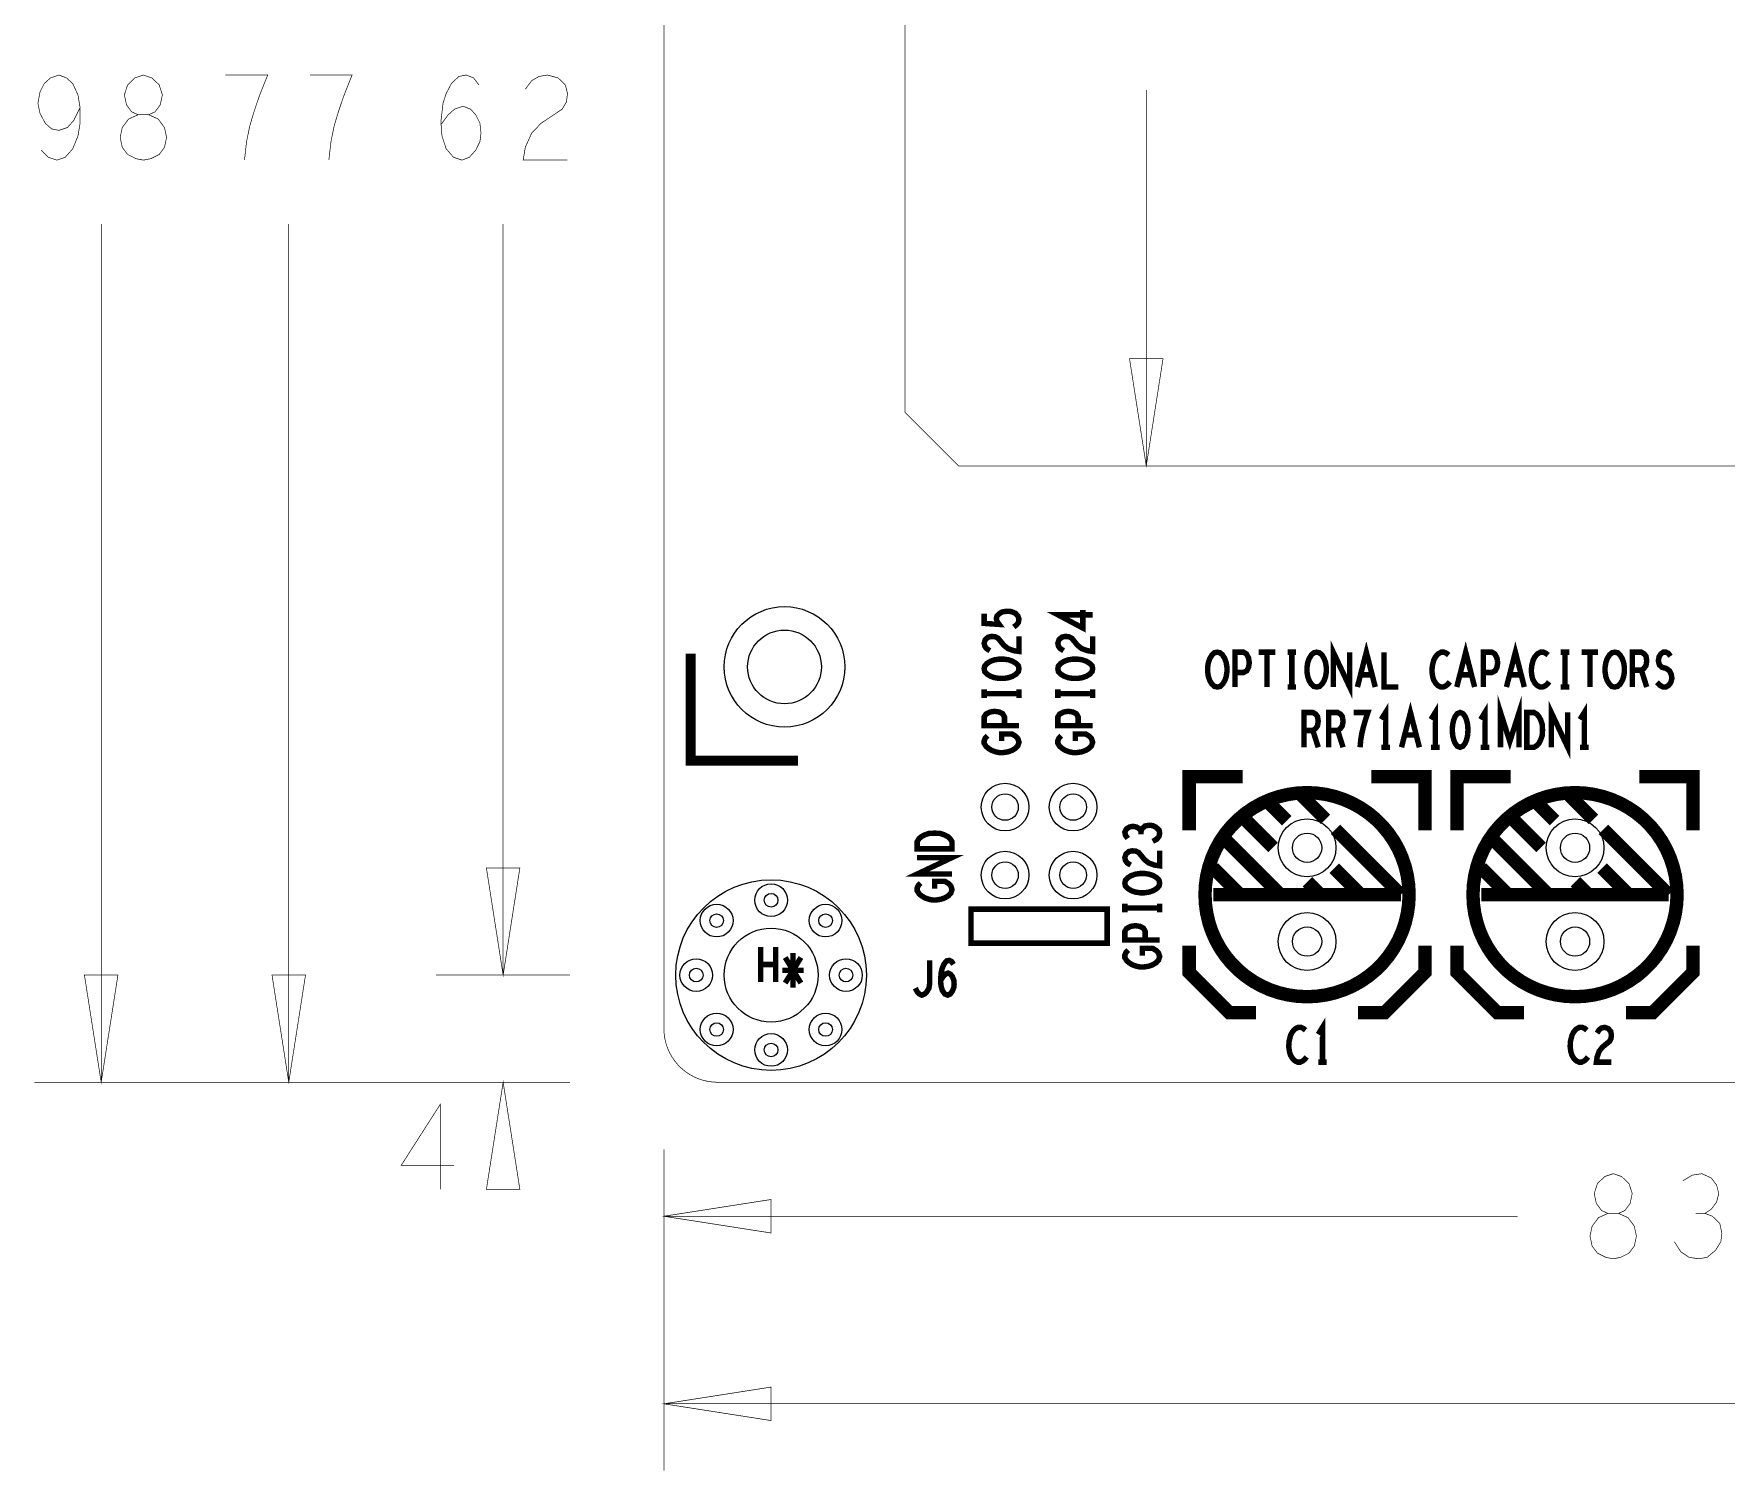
# Model space of a CAD drawing. Extents: x -24 to 229, y -15 to 107.
# Drawn here: x -23.5 to 39.6, y -14.5 to 39.1 of the extents above; entities that cross this region are included whole.
import ezdxf

# ---------------------------------------------------------------- set-up
doc = ezdxf.new("R2010")
doc.units = 0
doc.layers.get('0').update_dxf_attribs({"linetype": 'CONTINUOUS'})
for name, color, linetype in [('BOARD_ART', 7, 'CONTINUOUS'), ('DIMENSION_ART', 2, 'CONTINUOUS'), ('SILK_TOP_ART', 5, 'CONTINUOUS'), ('SOLDER_BOTTOM_ART', 10, 'CONTINUOUS'), ('SOLDER_TOP_ART', 14, 'CONTINUOUS'), ('STATIONPI-1-2_DRL', 9, 'CONTINUOUS')]:
    doc.layers.add(name, color=color, linetype=linetype)

# ---------------------------------------------------------------- blocks, each defined once
blk = doc.blocks.new('ROUND_26')
blk.add_circle((0, 0), 3.556)
blk = doc.blocks.new('ROUND_27')
blk.add_circle((0, 0), 0.61)
blk = doc.blocks.new('ROUND_25')
blk.add_circle((0, 0), 2.25)
blk = doc.blocks.new('ROUND_29')
blk.add_circle((0, 0), 0.889)
blk = doc.blocks.new('ROUND_28')
blk.add_circle((0, 0), 1.079)
blk = doc.blocks.new('ROUND_24')
blk.add_circle((0, 0), 0.254)
blk = doc.blocks.new('ROUND_31')
blk.add_circle((0, 0), 0.495)
blk = doc.blocks.new('ROUND_32')
blk.add_circle((0, 0), 0.546)
blk = doc.blocks.new('ROUND_33')
blk.add_circle((0, 0), 1.753)
blk = doc.blocks.new('ROUND_3')
blk.add_circle((0, 0), 1.375)

msp = doc.modelspace()

# ---------------------------------------------------------------- linework, layer by layer
at = {"layer": 'BOARD_ART', "const_width": 0.0254}
for points in [[(0, 75), (0, 2)], [(11, 66), (9, 64), (9, 25), (11, 23), (42, 23), (44, 25), (44, 64), (42, 66), (11, 66)], [(2, 0), (161, 0)]]:
    msp.add_lwpolyline(points, dxfattribs=at)
msp.add_lwpolyline([(0, 2, 0.4142136), (2, 0)], format="xyb", dxfattribs=at)
at = {"layer": 'DIMENSION_ART', "const_width": 0.0254}
for points in [[(-23.2441, 34.7828), (-22.9685, 34.5183), (-22.6536, 34.4125), (-22.3386, 34.5183), (-22.063, 34.8357), (-21.8661, 35.3121), (-21.7874, 35.7883), (-21.7874, 36.3704), (-21.8661, 36.8466), (-22.063, 37.27), (-22.2992, 37.4817), (-22.5748, 37.5875), (-22.8898, 37.4817), (-23.126, 37.27), (-23.2835, 36.9525), (-23.3622, 36.5291), (-23.2835, 36.1588), (-23.0866, 35.7883), (-22.8504, 35.5766), (-22.5748, 35.5237), (-22.2599, 35.6295), (-22.0236, 35.8941), (-21.7874, 36.3704)], [(-19.4252, 34.4125), (-19.1496, 34.4654), (-18.8347, 34.6241), (-18.6378, 34.8886), (-18.5591, 35.2592), (-18.6378, 35.6295), (-18.874, 35.947), (-19.2284, 36.1059), (-19.622, 36.1059), (-19.8583, 36.2117), (-20.0552, 36.4762), (-20.1339, 36.8466), (-20.0157, 37.2171), (-19.7402, 37.4817), (-19.4252, 37.5875), (-19.1103, 37.4817), (-18.8347, 37.2171), (-18.7165, 36.8466), (-18.7953, 36.4762), (-18.9921, 36.2117), (-19.2284, 36.1059), (-19.622, 36.1059), (-19.9764, 35.947), (-20.2126, 35.6295), (-20.2913, 35.2592), (-20.2126, 34.8886), (-20.0157, 34.6241), (-19.7008, 34.4654), (-19.4252, 34.4125)], [(-15.6536, 34.4125), (-15.5748, 35.1004), (-15.4567, 35.6824), (-15.2992, 36.2117), (-15.1024, 36.7937), (-14.7874, 37.5875), (-16.3622, 37.5875)], [(-12.504, 34.4125), (-12.4252, 35.1004), (-12.3071, 35.6824), (-12.1496, 36.2117), (-11.9528, 36.7937), (-11.6378, 37.5875), (-13.2126, 37.5875)], [(-8.3229, 35.7353), (-8.0472, 36.1059), (-7.811, 36.3175), (-7.496, 36.4233), (-7.2204, 36.3175), (-7.0236, 36.1059), (-6.8661, 35.7883), (-6.8267, 35.4179), (-6.8661, 35.1004), (-7.0236, 34.7828), (-7.2599, 34.5183), (-7.5354, 34.4125), (-7.8504, 34.5183), (-8.126, 34.8357), (-8.2835, 35.3121), (-8.3229, 35.8412), (-8.2441, 36.5291), (-8.126, 36.8996), (-7.9292, 37.27), (-7.6536, 37.5346), (-7.378, 37.5875), (-7.1024, 37.4817), (-6.9055, 37.2171)], [(-5.1733, 37.0583), (-4.937, 37.3758), (-4.6614, 37.5346), (-4.3464, 37.5875), (-3.9528, 37.4817), (-3.6771, 37.2171), (-3.5984, 36.8996), (-3.6378, 36.582), (-3.7953, 36.3175), (-4.5827, 35.7883), (-4.937, 35.4179), (-5.1733, 34.8886), (-5.252, 34.4125), (-3.5984, 34.4125)], [(18, 37.0313), (18, 23)], [(-21, 32.0313), (-21, 0)], [(-14, 32.0313), (-14, 0)], [(-6, 32.0313), (-6, 4)], [(17.375, 27), (18, 23), (18.625, 27), (17.375, 27)], [(11.5, 23), (20.5, 23)], [(-6, 12), (-6, 4)], [(-6.625, 8), (-6, 4), (-5.375, 8), (-6.625, 8)], [(-6.625, 8), (-6, 4), (-5.375, 8), (-6.625, 8)], [(-21.625, 4), (-21, 0), (-20.375, 4), (-21.625, 4)], [(-14.625, 4), (-14, 0), (-13.375, 4), (-14.625, 4)], [(-3.5, 4), (-8.5, 4)], [(-3.5, 4), (-8.5, 4)], [(-4.5, 0), (-23.5, 0)], [(-3.5, 0), (-16.5, 0)], [(-3.5, 0), (-8.5, 0)], [(-5.375, -4), (-6, 0), (-6.625, -4), (-5.375, -4)], [(-6, -0.0313), (-6, 0)], [(-8.3465, -4), (-8.3465, -0.825), (-9.8032, -3.1004), (-7.8346, -3.1004)], [(0, -2.5), (0, -14.5)], [(0, -3.5), (0, -7.5)], [(35.4252, -6.5875), (35.7008, -6.5346), (36.0157, -6.3759), (36.2126, -6.1114), (36.2913, -5.7408), (36.2126, -5.3705), (35.9764, -5.053), (35.622, -4.8941), (35.2284, -4.8941), (34.9921, -4.7883), (34.7952, -4.5238), (34.7165, -4.1534), (34.8347, -3.7829), (35.1102, -3.5183), (35.4252, -3.4125), (35.7401, -3.5183), (36.0157, -3.7829), (36.1339, -4.1534), (36.0551, -4.5238), (35.8583, -4.7883), (35.622, -4.8941), (35.2284, -4.8941), (34.874, -5.053), (34.6378, -5.3705), (34.5591, -5.7408), (34.6378, -6.1114), (34.8347, -6.3759), (35.1496, -6.5346), (35.4252, -6.5875)], [(38.8504, -4.8941), (39.0866, -4.7354), (39.2835, -4.4709), (39.3622, -4.1534), (39.2835, -3.8358), (39.0866, -3.5713), (38.7323, -3.4125), (38.378, -3.4654), (38.0236, -3.6771)], [(4, -4.375), (0, -5), (4, -5.625), (4, -4.375)], [(31.8629, -5), (0, -5)], [(37.7087, -5.9525), (37.9448, -6.323), (38.2598, -6.5346), (38.6142, -6.5875), (38.9292, -6.5346), (39.2441, -6.2701), (39.4409, -5.9525), (39.4803, -5.635), (39.4016, -5.2647), (39.126, -5), (38.8504, -4.8941), (38.496, -4.8941)], [(4, -11.375), (0, -12), (4, -12.625), (4, -11.375)], [(77.2881, -12), (0, -12)]]:
    msp.add_lwpolyline(points, dxfattribs=at)
at = {"layer": 'SILK_TOP_ART'}
for points, const_width in [([(16, 17.445), (14.7, 17.445), (15.6317, 16.9517), (15.6317, 17.6183)], 0.2032), ([(13.055, 16.9917), (13.1634, 17.0717), (13.2283, 17.165), (13.25, 17.285), (13.2067, 17.405), (13.12, 17.4983), (12.9684, 17.565), (12.795, 17.5783), (12.6217, 17.5517), (12.5133, 17.485), (12.4267, 17.3917), (12.405, 17.2983), (12.4267, 17.205), (12.5133, 17.085), (11.95, 17.125), (11.95, 17.485)], 0.2032), ([(12.1667, 16.1047), (12.0367, 16.1847), (11.9717, 16.278), (11.95, 16.3847), (11.9933, 16.518), (12.1017, 16.6113), (12.2316, 16.638), (12.3617, 16.6247), (12.47, 16.5713), (12.6867, 16.3047), (12.8383, 16.1847), (13.055, 16.1047), (13.25, 16.078), (13.25, 16.638)], 0.2032), ([(14.9167, 16.1047), (14.7867, 16.1847), (14.7217, 16.278), (14.7, 16.3847), (14.7433, 16.518), (14.8517, 16.6113), (14.9816, 16.638), (15.1117, 16.6247), (15.22, 16.5713), (15.4367, 16.3047), (15.5883, 16.1847), (15.805, 16.1047), (16, 16.078), (16, 16.638)], 0.2032), ([(24.9783, 14.75), (24.9783, 16.05), (25.5917, 14.75), (25.5917, 16.05)], 0.2032), ([(25.8787, 14.75), (26.212, 16.05), (26.5453, 14.75)], 0.2032), ([(29.5867, 14.75), (29.92, 16.05), (30.2533, 14.75)], 0.2032), ([(31.4407, 14.75), (31.774, 16.05), (32.1073, 14.75)], 0.2032), ([(1, 16), (1, 12), (5, 12)], 0.38), ([(13.25, 15.431), (13.2283, 15.3243), (13.1417, 15.231), (13.0117, 15.151), (12.86, 15.0977), (12.6867, 15.071), (12.5133, 15.071), (12.34, 15.0977), (12.1883, 15.151), (12.0583, 15.231), (11.9717, 15.3243), (11.95, 15.431), (11.9717, 15.5377), (12.0583, 15.631), (12.1883, 15.711), (12.34, 15.7643), (12.5133, 15.791), (12.6867, 15.791), (12.86, 15.7643), (13.0117, 15.711), (13.1417, 15.631), (13.2283, 15.5377), (13.25, 15.431)], 0.2032), ([(16, 15.431), (15.9783, 15.3243), (15.8917, 15.231), (15.7617, 15.151), (15.61, 15.0977), (15.4367, 15.071), (15.2633, 15.071), (15.09, 15.0977), (14.9383, 15.151), (14.8083, 15.231), (14.7217, 15.3243), (14.7, 15.431), (14.7217, 15.5377), (14.8083, 15.631), (14.9383, 15.711), (15.09, 15.7643), (15.2633, 15.791), (15.4367, 15.791), (15.61, 15.7643), (15.7617, 15.711), (15.8917, 15.631), (15.9783, 15.5377), (16, 15.431)], 0.2032), ([(20.65, 14.75), (20.5433, 14.7717), (20.45, 14.8583), (20.37, 14.9883), (20.3167, 15.14), (20.29, 15.3133), (20.29, 15.4867), (20.3167, 15.66), (20.37, 15.8117), (20.45, 15.9417), (20.5433, 16.0283), (20.65, 16.05), (20.7567, 16.0283), (20.85, 15.9417), (20.93, 15.8117), (20.9833, 15.66), (21.01, 15.4867), (21.01, 15.3133), (20.9833, 15.14), (20.93, 14.9883), (20.85, 14.8583), (20.7567, 14.7717), (20.65, 14.75)], 0.2032), ([(21.3103, 14.75), (21.3103, 16.05), (21.6303, 16.05), (21.737, 15.985), (21.817, 15.8333), (21.8437, 15.66), (21.817, 15.4867), (21.7503, 15.3567), (21.6303, 15.2916), (21.3103, 15.2916)], 0.2032), ([(22.1973, 16.05), (22.8107, 16.05)], 0.2032), ([(22.504, 16.05), (22.504, 14.75)], 0.2032), ([(23.271, 16.05), (23.591, 16.05)], 0.2032), ([(23.431, 16.05), (23.431, 14.75)], 0.2032), ([(24.358, 14.75), (24.2513, 14.7717), (24.158, 14.8583), (24.078, 14.9883), (24.0247, 15.14), (23.998, 15.3133), (23.998, 15.4867), (24.0247, 15.66), (24.078, 15.8117), (24.158, 15.9417), (24.2513, 16.0283), (24.358, 16.05), (24.4647, 16.0283), (24.558, 15.9417), (24.638, 15.8117), (24.6913, 15.66), (24.718, 15.4867), (24.718, 15.3133), (24.6913, 15.14), (24.638, 14.9883), (24.558, 14.8583), (24.4647, 14.7717), (24.358, 14.75)], 0.2032), ([(26.8723, 16.05), (26.8723, 14.75), (27.4057, 14.75)], 0.2032), ([(29.2863, 15.9417), (29.2063, 16.0067), (29.113, 16.05), (29.0063, 16.05), (28.8863, 15.985), (28.793, 15.8767), (28.7263, 15.7467), (28.673, 15.53), (28.6597, 15.335), (28.6863, 15.14), (28.7263, 15.01), (28.8063, 14.88), (28.8997, 14.7933), (28.993, 14.75), (29.0863, 14.75), (29.1797, 14.7933), (29.2597, 14.8583), (29.3263, 14.945)], 0.2032), ([(30.5803, 14.75), (30.5803, 16.05), (30.9003, 16.05), (31.007, 15.985), (31.087, 15.8333), (31.1137, 15.66), (31.087, 15.4867), (31.0203, 15.3567), (30.9003, 15.2916), (30.5803, 15.2916)], 0.2032), ([(32.9943, 15.9417), (32.9143, 16.0067), (32.821, 16.05), (32.7143, 16.05), (32.5943, 15.985), (32.501, 15.8767), (32.4343, 15.7467), (32.381, 15.53), (32.3677, 15.335), (32.3943, 15.14), (32.4343, 15.01), (32.5143, 14.88), (32.6077, 14.7933), (32.701, 14.75), (32.7943, 14.75), (32.8877, 14.7933), (32.9677, 14.8583), (33.0343, 14.945)], 0.2032), ([(33.468, 16.05), (33.788, 16.05)], 0.2032), ([(33.628, 16.05), (33.628, 14.75)], 0.2032), ([(34.2483, 16.05), (34.8617, 16.05)], 0.2032), ([(34.555, 16.05), (34.555, 14.75)], 0.2032), ([(35.482, 14.75), (35.3753, 14.7717), (35.282, 14.8583), (35.202, 14.9883), (35.1487, 15.14), (35.122, 15.3133), (35.122, 15.4867), (35.1487, 15.66), (35.202, 15.8117), (35.282, 15.9417), (35.3753, 16.0283), (35.482, 16.05), (35.5887, 16.0283), (35.682, 15.9417), (35.762, 15.8117), (35.8153, 15.66), (35.842, 15.4867), (35.842, 15.3133), (35.8153, 15.14), (35.762, 14.9883), (35.682, 14.8583), (35.5887, 14.7717), (35.482, 14.75)], 0.2032), ([(36.1423, 14.75), (36.1423, 16.05), (36.4757, 16.05), (36.5823, 15.985), (36.649, 15.8983), (36.6757, 15.725), (36.649, 15.5517), (36.569, 15.4433), (36.4757, 15.3783), (36.1423, 15.3783)], 0.2032), ([(37.056, 14.9233), (37.1627, 14.815), (37.2827, 14.75), (37.3893, 14.75), (37.496, 14.815), (37.576, 14.9233), (37.616, 15.075), (37.5893, 15.2266), (37.5227, 15.3567), (37.4027, 15.4433), (37.2427, 15.4867), (37.1493, 15.5733), (37.1093, 15.725), (37.136, 15.8767), (37.2027, 15.985), (37.296, 16.05), (37.3893, 16.05), (37.4827, 16.0067), (37.5627, 15.8983)], 0.2032), ([(26.4253, 15.205), (25.9987, 15.205)], 0.2032), ([(30.1333, 15.205), (29.7067, 15.205)], 0.2032), ([(31.9873, 15.205), (31.5607, 15.205)], 0.2032), ([(36.4757, 15.3783), (36.6757, 14.75)], 0.2032), ([(11.95, 14.344), (11.95, 14.664)], 0.2032), ([(11.95, 14.504), (13.25, 14.504)], 0.2032), ([(13.25, 14.344), (13.25, 14.664)], 0.2032), ([(14.7, 14.344), (14.7, 14.664)], 0.2032), ([(14.7, 14.504), (16, 14.504)], 0.2032), ([(16, 14.344), (16, 14.664)], 0.2032), ([(23.271, 14.75), (23.591, 14.75)], 0.2032), ([(33.468, 14.75), (33.788, 14.75)], 0.2032), ([(13.25, 13.3103), (11.95, 13.3103), (11.95, 13.6303), (12.015, 13.737), (12.1667, 13.817), (12.34, 13.8437), (12.5133, 13.817), (12.6433, 13.7503), (12.7084, 13.6303), (12.7084, 13.3103)], 0.2032), ([(16, 13.3103), (14.7, 13.3103), (14.7, 13.6303), (14.765, 13.737), (14.9167, 13.817), (15.09, 13.8437), (15.2633, 13.817), (15.3933, 13.7503), (15.4584, 13.6303), (15.4584, 13.3103)], 0.2032), ([(23.8833, 12.5), (23.8833, 13.8), (24.2167, 13.8), (24.3233, 13.735), (24.39, 13.6483), (24.4167, 13.475), (24.39, 13.3017), (24.31, 13.1933), (24.2167, 13.1283), (23.8833, 13.1283)], 0.2032), ([(24.8103, 12.5), (24.8103, 13.8), (25.1437, 13.8), (25.2503, 13.735), (25.317, 13.6483), (25.3437, 13.475), (25.317, 13.3017), (25.237, 13.1933), (25.1437, 13.1283), (24.8103, 13.1283)], 0.2032), ([(25.9773, 12.5), (26.004, 12.7816), (26.044, 13.02), (26.0973, 13.2367), (26.164, 13.475), (26.2707, 13.8), (25.7373, 13.8)], 0.2032), ([(26.931, 12.5), (26.931, 13.8), (26.771, 13.54)], 0.2032), ([(27.5247, 12.5), (27.858, 13.8), (28.1913, 12.5)], 0.2032), ([(28.785, 12.5), (28.785, 13.8), (28.625, 13.54)], 0.2032), ([(29.712, 13.8), (29.6053, 13.7567), (29.5253, 13.6483), (29.472, 13.5184), (29.432, 13.345), (29.4187, 13.15), (29.432, 12.955), (29.472, 12.7816), (29.5253, 12.6516), (29.6053, 12.5433), (29.712, 12.5), (29.8187, 12.5433), (29.8987, 12.6516), (29.952, 12.7816), (29.992, 12.955), (30.0053, 13.15), (29.992, 13.345), (29.952, 13.5184), (29.8987, 13.6483), (29.8187, 13.7567), (29.712, 13.8)], 0.2032), ([(30.639, 12.5), (30.639, 13.8), (30.479, 13.54)], 0.2032), ([(31.2193, 12.5), (31.2193, 13.8), (31.566, 12.7167), (31.9127, 13.8), (31.9127, 12.5)], 0.2032), ([(32.1997, 12.5), (32.1997, 13.8), (32.4663, 13.8), (32.573, 13.735), (32.653, 13.6483), (32.7197, 13.5184), (32.773, 13.3666), (32.7863, 13.15), (32.773, 12.9333), (32.7197, 12.7816), (32.653, 12.6516), (32.573, 12.565), (32.4663, 12.5), (32.1997, 12.5)], 0.2032), ([(33.1133, 12.5), (33.1133, 13.8), (33.7267, 12.5), (33.7267, 13.8)], 0.2032), ([(34.347, 12.5), (34.347, 13.8), (34.187, 13.54)], 0.2032), ([(12.6, 12.73), (12.6, 12.9967), (12.99, 12.9967), (13.12, 12.9167), (13.2067, 12.8233), (13.25, 12.69), (13.2067, 12.5567), (13.12, 12.4633), (12.99, 12.3833), (12.8383, 12.33), (12.665, 12.3033), (12.5133, 12.3033), (12.3834, 12.33), (12.2316, 12.3833), (12.1017, 12.4633), (12.015, 12.5433), (11.95, 12.65), (11.95, 12.7433), (11.9933, 12.85), (12.08, 12.93)], 0.2032), ([(15.35, 12.73), (15.35, 12.9967), (15.74, 12.9967), (15.87, 12.9167), (15.9567, 12.8233), (16, 12.69), (15.9567, 12.5567), (15.87, 12.4633), (15.74, 12.3833), (15.5883, 12.33), (15.415, 12.3033), (15.2633, 12.3033), (15.1334, 12.33), (14.9816, 12.3833), (14.8517, 12.4633), (14.765, 12.5433), (14.7, 12.65), (14.7, 12.7433), (14.7433, 12.85), (14.83, 12.93)], 0.2032), ([(24.2167, 13.1283), (24.4167, 12.5)], 0.2032), ([(25.1437, 13.1283), (25.3437, 12.5)], 0.2032), ([(28.0713, 12.955), (27.6447, 12.955)], 0.2032), ([(26.771, 12.5), (27.091, 12.5)], 0.2032), ([(28.625, 12.5), (28.945, 12.5)], 0.2032), ([(30.479, 12.5), (30.799, 12.5)], 0.2032), ([(34.187, 12.5), (34.507, 12.5)], 0.2032), ([(19.6, 9.4), (19.6, 11.4), (21.6, 11.4)], 0.5), ([(28.4, 9.4), (28.4, 11.4), (26.4, 11.4)], 0.5), ([(29.6, 9.4), (29.6, 11.4), (31.6, 11.4)], 0.5), ([(38.4, 9.4), (38.4, 11.4), (36.4, 11.4)], 0.5), ([(24.6863, 9.8137), (23.8, 10.7)], 0.5), ([(34.6863, 9.8137), (33.8, 10.7)], 0.5), ([(23.2386, 9.7614), (22.6, 10.4)], 0.5), ([(33.2386, 9.7614), (32.6, 10.4)], 0.5), ([(17.8067, 9.3783), (17.7417, 9.4583), (17.6334, 9.525), (17.5033, 9.5517), (17.3733, 9.525), (17.265, 9.4583), (17.2, 9.3383), (17.2217, 9.2183), (17.3083, 9.0983)], 0.2032), ([(18.24, 8.9917), (18.3917, 9.0717), (18.4783, 9.1783), (18.5, 9.2983), (18.4783, 9.405), (18.37, 9.5117), (18.24, 9.5783), (18.11, 9.5917), (17.9584, 9.565), (17.85, 9.4717), (17.8067, 9.3783), (17.8067, 9.2583)], 0.2032), ([(22.7342, 8.7658), (21.7, 9.8)], 0.5), ([(27.5, 7), (25.0637, 9.4363)], 0.5), ([(32.7342, 8.7658), (31.7, 9.8)], 0.5), ([(37.5, 7), (35.0637, 9.4363)], 0.5), ([(10.75, 8.7107), (9.45, 8.7107), (9.45, 8.9773), (9.515, 9.084), (9.6017, 9.164), (9.7316, 9.2307), (9.8834, 9.284), (10.1, 9.2973), (10.3167, 9.284), (10.4684, 9.2307), (10.5984, 9.164), (10.685, 9.084), (10.75, 8.9773), (10.75, 8.7107)], 0.2032), ([(23, 7), (21, 9)], 0.5), ([(33, 7), (31, 9)], 0.5), ([(10.75, 7.7703), (9.45, 7.7703), (10.75, 8.3837), (9.45, 8.3837)], 0.2032), ([(17.4167, 8.1047), (17.2867, 8.1847), (17.2217, 8.278), (17.2, 8.3847), (17.2433, 8.518), (17.3517, 8.6113), (17.4816, 8.638), (17.6117, 8.6247), (17.72, 8.5713), (17.9367, 8.3047), (18.0883, 8.1847), (18.305, 8.1047), (18.5, 8.078), (18.5, 8.638)], 0.2032), ([(21.5, 7), (20.5, 8)], 0.5), ([(26, 7), (25.0114, 7.9886)], 0.5), ([(31.5, 7), (30.5, 8)], 0.5), ([(36, 7), (35.0114, 7.9886)], 0.5), ([(10.1, 7.23), (10.1, 7.4967), (10.49, 7.4967), (10.62, 7.4167), (10.7067, 7.3233), (10.75, 7.19), (10.7067, 7.0567), (10.62, 6.9633), (10.49, 6.8833), (10.3383, 6.83), (10.165, 6.8033), (10.0133, 6.8033), (9.8834, 6.83), (9.7316, 6.8833), (9.6017, 6.9633), (9.515, 7.0433), (9.45, 7.15), (9.45, 7.2433), (9.4933, 7.35), (9.58, 7.43)], 0.2032), ([(18.5, 7.431), (18.4783, 7.3243), (18.3917, 7.231), (18.2617, 7.151), (18.11, 7.0977), (17.9367, 7.071), (17.7633, 7.071), (17.59, 7.0977), (17.4383, 7.151), (17.3083, 7.231), (17.2217, 7.3243), (17.2, 7.431), (17.2217, 7.5377), (17.3083, 7.631), (17.4383, 7.711), (17.59, 7.7643), (17.7633, 7.791), (17.9367, 7.791), (18.11, 7.7643), (18.2617, 7.711), (18.3917, 7.631), (18.4783, 7.5377), (18.5, 7.431)], 0.2032), ([(24.5, 7), (24.0158, 7.4842)], 0.5), ([(34.5, 7), (34.0158, 7.4842)], 0.5), ([(20.5, 7), (27.5, 7)], 0.5), ([(30.5, 7), (37.5, 7)], 0.5), ([(11.46, 6.46), (11.46, 5.19), (16.54, 5.19), (16.54, 6.46), (11.46, 6.46)], 0.2032), ([(17.2, 6.344), (17.2, 6.664)], 0.2032), ([(17.2, 6.504), (18.5, 6.504)], 0.2032), ([(18.5, 6.344), (18.5, 6.664)], 0.2032), ([(18.5, 5.3103), (17.2, 5.3103), (17.2, 5.6303), (17.265, 5.737), (17.4167, 5.817), (17.59, 5.8437), (17.7633, 5.817), (17.8933, 5.7503), (17.9584, 5.6303), (17.9584, 5.3103)], 0.2032), ([(3.612, 3.746), (3.612, 5.046)], 0.2032), ([(4.172, 5.046), (4.172, 3.746)], 0.2032), ([(17.85, 4.73), (17.85, 4.9967), (18.24, 4.9967), (18.37, 4.9167), (18.4567, 4.8233), (18.5, 4.69), (18.4567, 4.5567), (18.37, 4.4633), (18.24, 4.3833), (18.0883, 4.33), (17.915, 4.3033), (17.7633, 4.3033), (17.6334, 4.33), (17.4816, 4.3833), (17.3517, 4.4633), (17.265, 4.5433), (17.2, 4.65), (17.2, 4.7433), (17.2433, 4.85), (17.33, 4.93)], 0.2032), ([(19.6, 5.1), (19.6, 4.1), (21.1, 2.6), (22.1, 2.6)], 0.5), ([(28.4, 5.1), (28.4, 4.1), (26.9, 2.6), (25.9, 2.6)], 0.5), ([(29.6, 5.1), (29.6, 4.1), (31.1, 2.6), (32.1, 2.6)], 0.5), ([(38.4, 5.1), (38.4, 4.1), (36.9, 2.6), (35.9, 2.6)], 0.5), ([(4.172, 4.396), (3.612, 4.396)], 0.2032), ([(4.5257, 3.7027), (5.1123, 4.656)], 0.2032), ([(5.1123, 3.7027), (4.5257, 4.656)], 0.2032), ([(4.819, 4.8293), (4.819, 3.5293)], 0.2032), ([(9.3833, 3.51), (9.45, 3.38), (9.53, 3.2933), (9.6233, 3.25), (9.73, 3.2933), (9.81, 3.38), (9.89, 3.51), (9.9167, 3.6833), (9.9167, 4.55)], 0.2032), ([(10.3237, 3.7916), (10.417, 3.9433), (10.497, 4.03), (10.6037, 4.0733), (10.697, 4.03), (10.7637, 3.9433), (10.817, 3.8133), (10.8303, 3.6617), (10.817, 3.5316), (10.7637, 3.4016), (10.6837, 3.2933), (10.5903, 3.25), (10.4837, 3.2933), (10.3903, 3.4233), (10.337, 3.6183), (10.3237, 3.835), (10.3503, 4.1166), (10.3903, 4.2684), (10.457, 4.42), (10.5503, 4.5283), (10.6437, 4.55), (10.737, 4.5067), (10.8037, 4.3983)], 0.2032), ([(4.419, 4.1793), (5.219, 4.1793)], 0.2032), ([(23.9433, 1.9417), (23.8633, 2.0067), (23.77, 2.05), (23.6633, 2.05), (23.5433, 1.985), (23.45, 1.8767), (23.3833, 1.7467), (23.33, 1.53), (23.3167, 1.335), (23.3433, 1.14), (23.3833, 1.01), (23.4633, 0.88), (23.5567, 0.7933), (23.65, 0.75), (23.7433, 0.75), (23.8367, 0.7933), (23.9167, 0.8583), (23.9833, 0.945)], 0.2032), ([(24.577, 0.75), (24.577, 2.05), (24.417, 1.79)], 0.2032), ([(34.4433, 1.9417), (34.3633, 2.0067), (34.27, 2.05), (34.1633, 2.05), (34.0433, 1.985), (33.95, 1.8767), (33.8833, 1.7467), (33.83, 1.53), (33.8167, 1.335), (33.8433, 1.14), (33.8833, 1.01), (33.9633, 0.88), (34.0567, 0.7933), (34.15, 0.75), (34.2433, 0.75), (34.3367, 0.7933), (34.4167, 0.8583), (34.4833, 0.945)], 0.2032), ([(34.8237, 1.8333), (34.9037, 1.9633), (34.997, 2.0283), (35.1037, 2.05), (35.237, 2.0067), (35.3303, 1.8983), (35.357, 1.7684), (35.3437, 1.6383), (35.2903, 1.53), (35.0237, 1.3133), (34.9037, 1.1617), (34.8237, 0.945), (34.797, 0.75), (35.357, 0.75)], 0.2032), ([(24.417, 0.75), (24.737, 0.75)], 0.2032)]:
    msp.add_lwpolyline(points, dxfattribs=dict(at, const_width=const_width))
at = {"layer": 'SILK_TOP_ART', "const_width": 0.5}
for points in [[(24, 10.8079, 0.4142136), (20.1921, 7)], [(27.8079, 7, 0.4142136), (24, 10.8079)], [(34, 10.8079, 0.4142136), (30.1921, 7)], [(37.8079, 7, 0.4142136), (34, 10.8079)], [(20.1921, 7, 0.4142136), (24, 3.1921)], [(24, 3.1921, 0.4142136), (27.8079, 7)], [(30.1921, 7, 0.4142136), (34, 3.1921)], [(34, 3.1921, 0.4142136), (37.8079, 7)]]:
    msp.add_lwpolyline(points, format="xyb", dxfattribs=at)

# ---------------------------------------------------------------- block references
at = {"layer": 'SOLDER_BOTTOM_ART'}
for name, p in [('ROUND_25', (4.5, 15.5)), ('ROUND_29', (12.73, 10.27)), ('ROUND_29', (15.27, 10.27)), ('ROUND_28', (24, 8.75)), ('ROUND_28', (34, 8.75)), ('ROUND_29', (12.73, 7.73)), ('ROUND_29', (15.27, 7.73)), ('ROUND_26', (4, 4)), ('ROUND_27', (4, 6.794)), ('ROUND_27', (1.968, 6.032)), ('ROUND_27', (6.032, 6.032)), ('ROUND_28', (24, 5.25)), ('ROUND_28', (34, 5.25)), ('ROUND_27', (1.206, 4)), ('ROUND_27', (6.794, 4)), ('ROUND_27', (1.968, 1.968)), ('ROUND_27', (6.032, 1.968)), ('ROUND_27', (4, 1.206))]:
    msp.add_blockref(name, p, dxfattribs=at)
at = {"layer": 'SOLDER_TOP_ART'}
for name, p in [('ROUND_25', (4.5, 15.5)), ('ROUND_29', (12.73, 10.27)), ('ROUND_29', (15.27, 10.27)), ('ROUND_28', (24, 8.75)), ('ROUND_28', (34, 8.75)), ('ROUND_29', (12.73, 7.73)), ('ROUND_29', (15.27, 7.73)), ('ROUND_26', (4, 4)), ('ROUND_27', (4, 6.794)), ('ROUND_27', (1.968, 6.032)), ('ROUND_27', (6.032, 6.032)), ('ROUND_28', (24, 5.25)), ('ROUND_28', (34, 5.25)), ('ROUND_27', (1.206, 4)), ('ROUND_27', (6.794, 4)), ('ROUND_27', (1.968, 1.968)), ('ROUND_27', (6.032, 1.968)), ('ROUND_27', (4, 1.206))]:
    msp.add_blockref(name, p, dxfattribs=at)
at = {"layer": 'STATIONPI-1-2_DRL'}
for name, p in [('ROUND_3', (4.5, 15.5)), ('ROUND_31', (12.73, 10.27)), ('ROUND_31', (15.27, 10.27)), ('ROUND_32', (24, 8.75)), ('ROUND_32', (34, 8.75)), ('ROUND_31', (12.73, 7.73)), ('ROUND_31', (15.27, 7.73)), ('ROUND_24', (4, 6.794)), ('ROUND_24', (1.968, 6.032)), ('ROUND_33', (4, 4)), ('ROUND_24', (6.032, 6.032)), ('ROUND_32', (24, 5.25)), ('ROUND_32', (34, 5.25)), ('ROUND_24', (1.206, 4)), ('ROUND_24', (6.794, 4)), ('ROUND_24', (1.968, 1.968)), ('ROUND_24', (6.032, 1.968)), ('ROUND_24', (4, 1.206))]:
    msp.add_blockref(name, p, dxfattribs=at)

doc.saveas('drawing.dxf')
